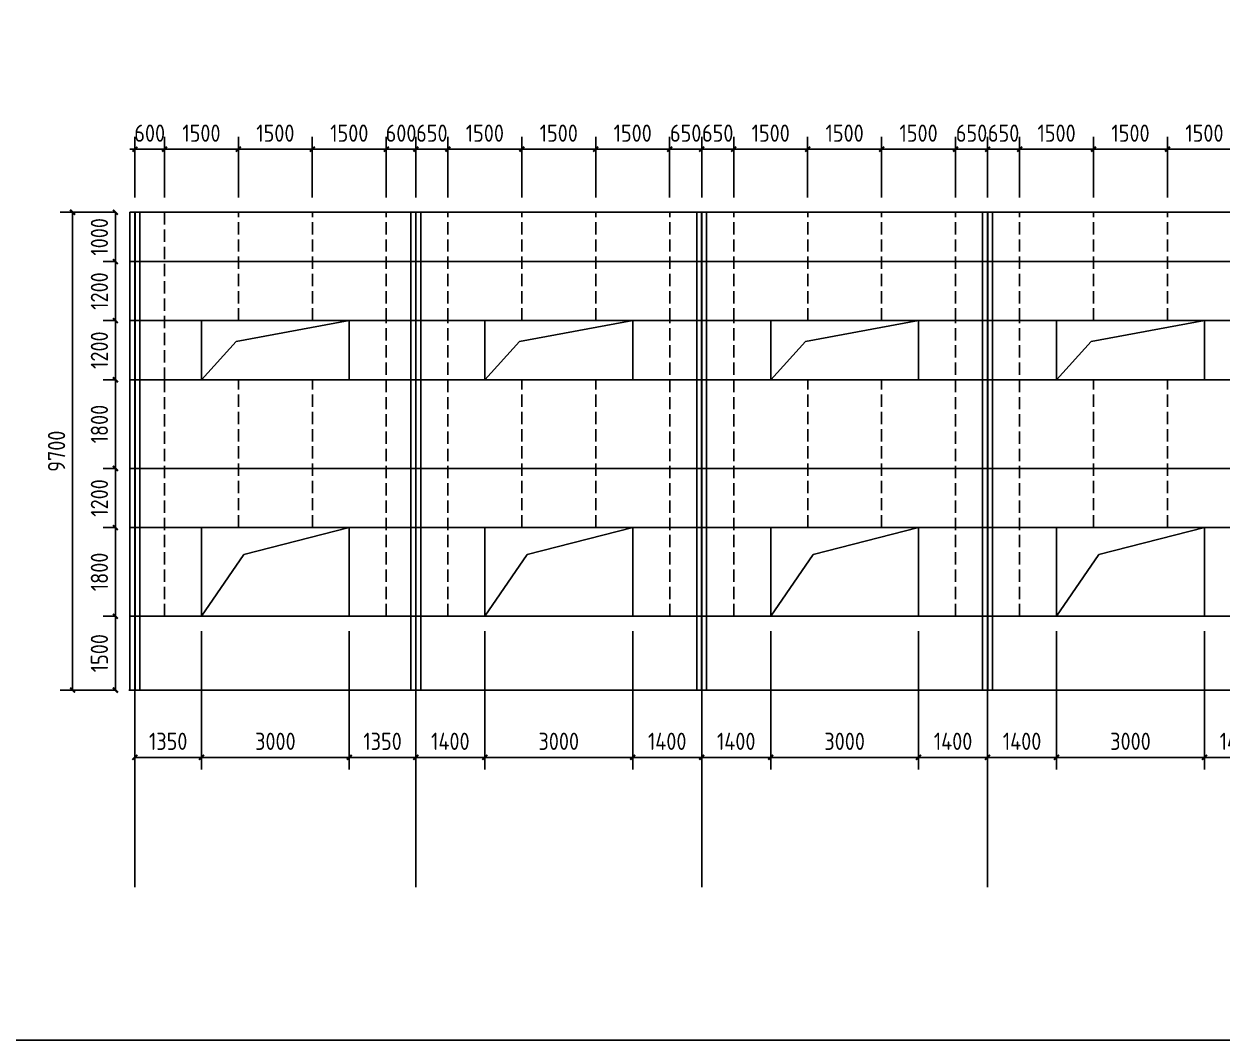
# Model space of a CAD drawing. Extents: x 102162 to 621267, y -39398 to 328893.
# Drawn here: x 483087 to 507395, y 118102 to 138726 of the extents above; entities that cross this region are included whole.
import ezdxf

# ---------------------------------------------------------------- set-up
doc = ezdxf.new("R2010")
doc.units = 0
doc.header["$LTSCALE"] = 1000
doc.header["$MEASUREMENT"] = 0
doc.linetypes.add('DASH', pattern=[0.35, 0.25, -0.1])
doc.layers.add('AXIS', color=3, linetype='Continuous')
doc.layers.add('DOTE', color=1, linetype='Continuous')
doc.styles.get("Standard").update_dxf_attribs({"font": 'gbenor.shx', "bigfont": 'gbcbig.shx'})
doc.dimstyles.get("Standard").update_dxf_attribs({"dimscale": 100, "dimtxt": 3.5, "dimasz": 1, "dimexe": 2.5, "dimexo": 3, "dimgap": 1.5, "dimtad": 1, "dimdec": 0, "dimzin": 0, "dimdsep": 46, "dimtxsty": 'Standard', "dimblk": 'ARCHTICK', "dimcen": 0.09, "dimadec": 0, "dimazin": 0, "dimtfac": 1, "dimtdec": 0, "dimtix": 1, "dimtmove": 2, "dimatfit": 3, "dimfxl": 1, "dimtolj": 1, "dimtzin": 0, "dimarcsym": 0})

# ---------------------------------------------------------------- blocks, each defined once
blk = doc.blocks.new('_ArchTick')
at = {"color": 0, "linetype": 'ByBlock', "const_width": 0.4}
blk.add_lwpolyline([(-0.5, -0.5), (0.5, 0.5)], dxfattribs=at)
blk = doc.blocks.new('*D5378')
at = {"color": 0, "lineweight": -2}
for p, q in [((484938, 126704), (484693, 126704)), ((484943, 125204), (484943, 126704)), ((484918, 125204), (484693, 125204))]:
    blk.add_line(p, q, dxfattribs=at)
at = {"layer": 'Defpoints', "color": 0}
for p in [(484943, 126704), (485238, 126704), (485218, 125204)]:
    blk.add_point(p, dxfattribs=at)
at = {"color": 0, "lineweight": -2, "xscale": 100, "yscale": 100, "zscale": 100}
for p, rotation in [((484943, 126704), 90), ((484943, 125204), 270)]:
    blk.add_blockref('_ArchTick', p, dxfattribs=dict(at, rotation=rotation))
at = {"color": 0, "insert": (484618, 125954), "char_height": 350, "attachment_point": 5, "rotation": 90}
blk.add_mtext('\\A1;1500', dxfattribs=at)
blk = doc.blocks.new('*D5379')
at = {"color": 0, "lineweight": -2}
for p, q in [((484938, 128504), (484693, 128504)), ((484943, 126704), (484943, 128504)), ((484938, 126704), (484693, 126704))]:
    blk.add_line(p, q, dxfattribs=at)
at = {"layer": 'Defpoints', "color": 0}
for p in [(484943, 128504), (485238, 128504), (485238, 126704)]:
    blk.add_point(p, dxfattribs=at)
at = {"color": 0, "lineweight": -2, "xscale": 100, "yscale": 100, "zscale": 100}
for p, rotation in [((484943, 128504), 90), ((484943, 126704), 270)]:
    blk.add_blockref('_ArchTick', p, dxfattribs=dict(at, rotation=rotation))
at = {"color": 0, "insert": (484618, 127604), "char_height": 350, "attachment_point": 5, "rotation": 90}
blk.add_mtext('\\A1;1800', dxfattribs=at)
blk = doc.blocks.new('*D5380')
at = {"color": 0, "lineweight": -2}
for p, q in [((484938, 129704), (484693, 129704)), ((484943, 128504), (484943, 129704)), ((484938, 128504), (484693, 128504))]:
    blk.add_line(p, q, dxfattribs=at)
at = {"layer": 'Defpoints', "color": 0}
for p in [(484943, 129704), (485238, 129704), (485238, 128504)]:
    blk.add_point(p, dxfattribs=at)
at = {"color": 0, "lineweight": -2, "xscale": 100, "yscale": 100, "zscale": 100}
for p, rotation in [((484943, 129704), 90), ((484943, 128504), 270)]:
    blk.add_blockref('_ArchTick', p, dxfattribs=dict(at, rotation=rotation))
at = {"color": 0, "insert": (484618, 129104), "char_height": 350, "attachment_point": 5, "rotation": 90}
blk.add_mtext('\\A1;1200', dxfattribs=at)
blk = doc.blocks.new('*D5381')
at = {"color": 0, "lineweight": -2}
for p, q in [((484938, 131504), (484693, 131504)), ((484943, 129704), (484943, 131504)), ((484938, 129704), (484693, 129704))]:
    blk.add_line(p, q, dxfattribs=at)
at = {"layer": 'Defpoints', "color": 0}
for p in [(484943, 131504), (485238, 131504), (485238, 129704)]:
    blk.add_point(p, dxfattribs=at)
at = {"color": 0, "lineweight": -2, "xscale": 100, "yscale": 100, "zscale": 100}
for p, rotation in [((484943, 131504), 90), ((484943, 129704), 270)]:
    blk.add_blockref('_ArchTick', p, dxfattribs=dict(at, rotation=rotation))
at = {"color": 0, "insert": (484618, 130604), "char_height": 350, "attachment_point": 5, "rotation": 90}
blk.add_mtext('\\A1;1800', dxfattribs=at)
blk = doc.blocks.new('*D5382')
at = {"color": 0, "lineweight": -2}
for p, q in [((484938, 132704), (484693, 132704)), ((484943, 131504), (484943, 132704)), ((484938, 131504), (484693, 131504))]:
    blk.add_line(p, q, dxfattribs=at)
at = {"layer": 'Defpoints', "color": 0}
for p in [(484943, 132704), (485238, 132704), (485238, 131504)]:
    blk.add_point(p, dxfattribs=at)
at = {"color": 0, "lineweight": -2, "xscale": 100, "yscale": 100, "zscale": 100}
for p, rotation in [((484943, 132704), 90), ((484943, 131504), 270)]:
    blk.add_blockref('_ArchTick', p, dxfattribs=dict(at, rotation=rotation))
at = {"color": 0, "insert": (484618, 132104), "char_height": 350, "attachment_point": 5, "rotation": 90}
blk.add_mtext('\\A1;1200', dxfattribs=at)
blk = doc.blocks.new('*D5383')
at = {"color": 0, "lineweight": -2}
for p, q in [((484938, 133904), (484693, 133904)), ((484943, 132704), (484943, 133904)), ((484938, 132704), (484693, 132704))]:
    blk.add_line(p, q, dxfattribs=at)
at = {"layer": 'Defpoints', "color": 0}
for p in [(484943, 133904), (485238, 133904), (485238, 132704)]:
    blk.add_point(p, dxfattribs=at)
at = {"color": 0, "lineweight": -2, "xscale": 100, "yscale": 100, "zscale": 100}
for p, rotation in [((484943, 133904), 90), ((484943, 132704), 270)]:
    blk.add_blockref('_ArchTick', p, dxfattribs=dict(at, rotation=rotation))
at = {"color": 0, "insert": (484618, 133304), "char_height": 350, "attachment_point": 5, "rotation": 90}
blk.add_mtext('\\A1;1200', dxfattribs=at)
blk = doc.blocks.new('*D5384')
at = {"color": 0, "lineweight": -2}
for p, q in [((484938, 134904), (484693, 134904)), ((484943, 133904), (484943, 134904)), ((484938, 133904), (484693, 133904))]:
    blk.add_line(p, q, dxfattribs=at)
at = {"layer": 'Defpoints', "color": 0}
for p in [(484943, 134904), (485238, 134904), (485238, 133904)]:
    blk.add_point(p, dxfattribs=at)
at = {"color": 0, "lineweight": -2, "xscale": 100, "yscale": 100, "zscale": 100}
for p, rotation in [((484943, 134904), 90), ((484943, 133904), 270)]:
    blk.add_blockref('_ArchTick', p, dxfattribs=dict(at, rotation=rotation))
at = {"color": 0, "insert": (484618, 134404), "char_height": 350, "attachment_point": 5, "rotation": 90}
blk.add_mtext('\\A1;1000', dxfattribs=at)
blk = doc.blocks.new('*D5385')
at = {"color": 0, "lineweight": -2}
for p, q in [((484938, 134904), (483824, 134904)), ((484074, 134904), (484074, 125204)), ((484938, 125204), (483824, 125204))]:
    blk.add_line(p, q, dxfattribs=at)
at = {"layer": 'Defpoints', "color": 0}
for p in [(485238, 134904), (484074, 125204), (485238, 125204)]:
    blk.add_point(p, dxfattribs=at)
at = {"color": 0, "lineweight": -2, "xscale": 100, "yscale": 100, "zscale": 100}
for p, rotation in [((484074, 134904), 90), ((484074, 125204), 270)]:
    blk.add_blockref('_ArchTick', p, dxfattribs=dict(at, rotation=rotation))
at = {"color": 0, "insert": (483749, 130054), "char_height": 350, "attachment_point": 5, "rotation": 90}
blk.add_mtext('\\A1;9700', dxfattribs=at)
blk = doc.blocks.new('*D5386')
at = {"color": 0, "lineweight": -2}
for p, q in [((486688, 126404), (486688, 123590)), ((485338, 124904), (485338, 123590)), ((485338, 123840), (486688, 123840))]:
    blk.add_line(p, q, dxfattribs=at)
at = {"layer": 'Defpoints', "color": 0}
for p in [(486688, 126704), (485338, 125204), (486688, 123840)]:
    blk.add_point(p, dxfattribs=at)
at = {"color": 0, "lineweight": -2, "xscale": 100, "yscale": 100, "zscale": 100, "rotation": 180}
blk.add_blockref('_ArchTick', (485338, 123840), dxfattribs=at)
at = {"color": 0, "lineweight": -2, "xscale": 100, "yscale": 100, "zscale": 100}
blk.add_blockref('_ArchTick', (486688, 123840), dxfattribs=at)
at = {"color": 0, "insert": (486013, 124165), "char_height": 350, "attachment_point": 5}
blk.add_mtext('\\A1;1350', dxfattribs=at)
blk = doc.blocks.new('*D5387')
at = {"color": 0, "lineweight": -2}
for p, q in [((486688, 126404), (486688, 123590)), ((489688, 126404), (489688, 123590)), ((486688, 123840), (489688, 123840))]:
    blk.add_line(p, q, dxfattribs=at)
at = {"layer": 'Defpoints', "color": 0}
for p in [(486688, 126704), (489688, 126704), (489688, 123840)]:
    blk.add_point(p, dxfattribs=at)
at = {"color": 0, "lineweight": -2, "xscale": 100, "yscale": 100, "zscale": 100, "rotation": 180}
blk.add_blockref('_ArchTick', (486688, 123840), dxfattribs=at)
at = {"color": 0, "lineweight": -2, "xscale": 100, "yscale": 100, "zscale": 100}
blk.add_blockref('_ArchTick', (489688, 123840), dxfattribs=at)
at = {"color": 0, "insert": (488188, 124165), "char_height": 350, "attachment_point": 5}
blk.add_mtext('\\A1;3000', dxfattribs=at)
blk = doc.blocks.new('*D5388')
at = {"color": 0, "lineweight": -2}
for p, q in [((489688, 126404), (489688, 123590)), ((491038, 124904), (491038, 123590)), ((489688, 123840), (491038, 123840))]:
    blk.add_line(p, q, dxfattribs=at)
at = {"layer": 'Defpoints', "color": 0}
for p in [(489688, 126704), (491038, 125204), (491038, 123840)]:
    blk.add_point(p, dxfattribs=at)
at = {"color": 0, "lineweight": -2, "xscale": 100, "yscale": 100, "zscale": 100, "rotation": 180}
blk.add_blockref('_ArchTick', (489688, 123840), dxfattribs=at)
at = {"color": 0, "lineweight": -2, "xscale": 100, "yscale": 100, "zscale": 100}
blk.add_blockref('_ArchTick', (491038, 123840), dxfattribs=at)
at = {"color": 0, "insert": (490363, 124165), "char_height": 350, "attachment_point": 5}
blk.add_mtext('\\A1;1350', dxfattribs=at)
blk = doc.blocks.new('*D5389')
at = {"color": 0, "lineweight": -2}
for p, q in [((492438, 126404), (492438, 123590)), ((491038, 124904), (491038, 123590)), ((491038, 123840), (492438, 123840))]:
    blk.add_line(p, q, dxfattribs=at)
at = {"layer": 'Defpoints', "color": 0}
for p in [(492438, 126704), (491038, 125204), (492438, 123840)]:
    blk.add_point(p, dxfattribs=at)
at = {"color": 0, "lineweight": -2, "xscale": 100, "yscale": 100, "zscale": 100, "rotation": 180}
blk.add_blockref('_ArchTick', (491038, 123840), dxfattribs=at)
at = {"color": 0, "lineweight": -2, "xscale": 100, "yscale": 100, "zscale": 100}
blk.add_blockref('_ArchTick', (492438, 123840), dxfattribs=at)
at = {"color": 0, "insert": (491738, 124165), "char_height": 350, "attachment_point": 5}
blk.add_mtext('\\A1;1400', dxfattribs=at)
blk = doc.blocks.new('*D5390')
at = {"color": 0, "lineweight": -2}
for p, q in [((492438, 126404), (492438, 123590)), ((495438, 126404), (495438, 123590)), ((492438, 123840), (495438, 123840))]:
    blk.add_line(p, q, dxfattribs=at)
at = {"layer": 'Defpoints', "color": 0}
for p in [(492438, 126704), (495438, 126704), (495438, 123840)]:
    blk.add_point(p, dxfattribs=at)
at = {"color": 0, "lineweight": -2, "xscale": 100, "yscale": 100, "zscale": 100, "rotation": 180}
blk.add_blockref('_ArchTick', (492438, 123840), dxfattribs=at)
at = {"color": 0, "lineweight": -2, "xscale": 100, "yscale": 100, "zscale": 100}
blk.add_blockref('_ArchTick', (495438, 123840), dxfattribs=at)
at = {"color": 0, "insert": (493938, 124165), "char_height": 350, "attachment_point": 5}
blk.add_mtext('\\A1;3000', dxfattribs=at)
blk = doc.blocks.new('*D5391')
at = {"color": 0, "lineweight": -2}
for p, q in [((495438, 126404), (495438, 123590)), ((496838, 124904), (496838, 123590)), ((495438, 123840), (496838, 123840))]:
    blk.add_line(p, q, dxfattribs=at)
at = {"layer": 'Defpoints', "color": 0}
for p in [(495438, 126704), (496838, 125204), (496838, 123840)]:
    blk.add_point(p, dxfattribs=at)
at = {"color": 0, "lineweight": -2, "xscale": 100, "yscale": 100, "zscale": 100, "rotation": 180}
blk.add_blockref('_ArchTick', (495438, 123840), dxfattribs=at)
at = {"color": 0, "lineweight": -2, "xscale": 100, "yscale": 100, "zscale": 100}
blk.add_blockref('_ArchTick', (496838, 123840), dxfattribs=at)
at = {"color": 0, "insert": (496138, 124165), "char_height": 350, "attachment_point": 5}
blk.add_mtext('\\A1;1400', dxfattribs=at)
blk = doc.blocks.new('*D5392')
at = {"color": 0, "lineweight": -2}
for p, q in [((498238, 126404), (498238, 123590)), ((496838, 124904), (496838, 123590)), ((496838, 123840), (498238, 123840))]:
    blk.add_line(p, q, dxfattribs=at)
at = {"layer": 'Defpoints', "color": 0}
for p in [(498238, 126704), (496838, 125204), (498238, 123840)]:
    blk.add_point(p, dxfattribs=at)
at = {"color": 0, "lineweight": -2, "xscale": 100, "yscale": 100, "zscale": 100, "rotation": 180}
blk.add_blockref('_ArchTick', (496838, 123840), dxfattribs=at)
at = {"color": 0, "lineweight": -2, "xscale": 100, "yscale": 100, "zscale": 100}
blk.add_blockref('_ArchTick', (498238, 123840), dxfattribs=at)
at = {"color": 0, "insert": (497538, 124165), "char_height": 350, "attachment_point": 5}
blk.add_mtext('\\A1;1400', dxfattribs=at)
blk = doc.blocks.new('*D5393')
at = {"color": 0, "lineweight": -2}
for p, q in [((498238, 126404), (498238, 123590)), ((501238, 126404), (501238, 123590)), ((498238, 123840), (501238, 123840))]:
    blk.add_line(p, q, dxfattribs=at)
at = {"layer": 'Defpoints', "color": 0}
for p in [(498238, 126704), (501238, 126704), (501238, 123840)]:
    blk.add_point(p, dxfattribs=at)
at = {"color": 0, "lineweight": -2, "xscale": 100, "yscale": 100, "zscale": 100, "rotation": 180}
blk.add_blockref('_ArchTick', (498238, 123840), dxfattribs=at)
at = {"color": 0, "lineweight": -2, "xscale": 100, "yscale": 100, "zscale": 100}
blk.add_blockref('_ArchTick', (501238, 123840), dxfattribs=at)
at = {"color": 0, "insert": (499738, 124165), "char_height": 350, "attachment_point": 5}
blk.add_mtext('\\A1;3000', dxfattribs=at)
blk = doc.blocks.new('*D5394')
at = {"color": 0, "lineweight": -2}
for p, q in [((501238, 126404), (501238, 123590)), ((502638, 124904), (502638, 123590)), ((501238, 123840), (502638, 123840))]:
    blk.add_line(p, q, dxfattribs=at)
at = {"layer": 'Defpoints', "color": 0}
for p in [(501238, 126704), (502638, 125204), (502638, 123840)]:
    blk.add_point(p, dxfattribs=at)
at = {"color": 0, "lineweight": -2, "xscale": 100, "yscale": 100, "zscale": 100, "rotation": 180}
blk.add_blockref('_ArchTick', (501238, 123840), dxfattribs=at)
at = {"color": 0, "lineweight": -2, "xscale": 100, "yscale": 100, "zscale": 100}
blk.add_blockref('_ArchTick', (502638, 123840), dxfattribs=at)
at = {"color": 0, "insert": (501938, 124165), "char_height": 350, "attachment_point": 5}
blk.add_mtext('\\A1;1400', dxfattribs=at)
blk = doc.blocks.new('*D5395')
at = {"color": 0, "lineweight": -2}
for p, q in [((504038, 126404), (504038, 123590)), ((502638, 124904), (502638, 123590)), ((502638, 123840), (504038, 123840))]:
    blk.add_line(p, q, dxfattribs=at)
at = {"layer": 'Defpoints', "color": 0}
for p in [(504038, 126704), (502638, 125204), (504038, 123840)]:
    blk.add_point(p, dxfattribs=at)
at = {"color": 0, "lineweight": -2, "xscale": 100, "yscale": 100, "zscale": 100, "rotation": 180}
blk.add_blockref('_ArchTick', (502638, 123840), dxfattribs=at)
at = {"color": 0, "lineweight": -2, "xscale": 100, "yscale": 100, "zscale": 100}
blk.add_blockref('_ArchTick', (504038, 123840), dxfattribs=at)
at = {"color": 0, "insert": (503338, 124165), "char_height": 350, "attachment_point": 5}
blk.add_mtext('\\A1;1400', dxfattribs=at)
blk = doc.blocks.new('*D5396')
at = {"color": 0, "lineweight": -2}
for p, q in [((504038, 126404), (504038, 123590)), ((507038, 126404), (507038, 123590)), ((504038, 123840), (507038, 123840))]:
    blk.add_line(p, q, dxfattribs=at)
at = {"layer": 'Defpoints', "color": 0}
for p in [(504038, 126704), (507038, 126704), (507038, 123840)]:
    blk.add_point(p, dxfattribs=at)
at = {"color": 0, "lineweight": -2, "xscale": 100, "yscale": 100, "zscale": 100, "rotation": 180}
blk.add_blockref('_ArchTick', (504038, 123840), dxfattribs=at)
at = {"color": 0, "lineweight": -2, "xscale": 100, "yscale": 100, "zscale": 100}
blk.add_blockref('_ArchTick', (507038, 123840), dxfattribs=at)
at = {"color": 0, "insert": (505538, 124165), "char_height": 350, "attachment_point": 5}
blk.add_mtext('\\A1;3000', dxfattribs=at)
blk = doc.blocks.new('*D5397')
at = {"color": 0, "lineweight": -2}
for p, q in [((507038, 126404), (507038, 123590)), ((508438, 124904), (508438, 123590)), ((507038, 123840), (508438, 123840))]:
    blk.add_line(p, q, dxfattribs=at)
at = {"layer": 'Defpoints', "color": 0}
for p in [(507038, 126704), (508438, 125204), (508438, 123840)]:
    blk.add_point(p, dxfattribs=at)
at = {"color": 0, "lineweight": -2, "xscale": 100, "yscale": 100, "zscale": 100, "rotation": 180}
blk.add_blockref('_ArchTick', (507038, 123840), dxfattribs=at)
at = {"color": 0, "lineweight": -2, "xscale": 100, "yscale": 100, "zscale": 100}
blk.add_blockref('_ArchTick', (508438, 123840), dxfattribs=at)
at = {"color": 0, "insert": (507738, 124165), "char_height": 350, "attachment_point": 5}
blk.add_mtext('\\A1;1400', dxfattribs=at)
blk = doc.blocks.new('*D5401')
at = {"color": 0, "lineweight": -2}
for p, q in [((485338, 135204), (485338, 136434)), ((485938, 135204), (485938, 136434)), ((485338, 136184), (485238, 136184)), ((485338, 136184), (485938, 136184)), ((485938, 136184), (486038, 136184))]:
    blk.add_line(p, q, dxfattribs=at)
at = {"layer": 'Defpoints', "color": 0}
for p in [(485938, 136184), (485338, 134904), (485938, 134904)]:
    blk.add_point(p, dxfattribs=at)
at = {"color": 0, "lineweight": -2, "xscale": 100, "yscale": 100, "zscale": 100}
blk.add_blockref('_ArchTick', (485338, 136184), dxfattribs=at)
at = {"color": 0, "lineweight": -2, "xscale": 100, "yscale": 100, "zscale": 100, "rotation": 180}
blk.add_blockref('_ArchTick', (485938, 136184), dxfattribs=at)
at = {"color": 0, "insert": (485638, 136509), "char_height": 350, "attachment_point": 5}
blk.add_mtext('\\A1;600', dxfattribs=at)
blk = doc.blocks.new('*D5402')
at = {"color": 0, "lineweight": -2}
for p, q in [((485938, 135204), (485938, 136434)), ((487438, 135204), (487438, 136434)), ((485938, 136184), (487438, 136184))]:
    blk.add_line(p, q, dxfattribs=at)
at = {"layer": 'Defpoints', "color": 0}
for p in [(487438, 136184), (485938, 134904), (487438, 134904)]:
    blk.add_point(p, dxfattribs=at)
at = {"color": 0, "lineweight": -2, "xscale": 100, "yscale": 100, "zscale": 100, "rotation": 180}
blk.add_blockref('_ArchTick', (485938, 136184), dxfattribs=at)
at = {"color": 0, "lineweight": -2, "xscale": 100, "yscale": 100, "zscale": 100}
blk.add_blockref('_ArchTick', (487438, 136184), dxfattribs=at)
at = {"color": 0, "insert": (486688, 136509), "char_height": 350, "attachment_point": 5}
blk.add_mtext('\\A1;1500', dxfattribs=at)
blk = doc.blocks.new('*D5403')
at = {"color": 0, "lineweight": -2}
for p, q in [((487438, 135204), (487438, 136434)), ((488938, 135204), (488938, 136434)), ((487438, 136184), (488938, 136184))]:
    blk.add_line(p, q, dxfattribs=at)
at = {"layer": 'Defpoints', "color": 0}
for p in [(488938, 136184), (487438, 134904), (488938, 134904)]:
    blk.add_point(p, dxfattribs=at)
at = {"color": 0, "lineweight": -2, "xscale": 100, "yscale": 100, "zscale": 100, "rotation": 180}
blk.add_blockref('_ArchTick', (487438, 136184), dxfattribs=at)
at = {"color": 0, "lineweight": -2, "xscale": 100, "yscale": 100, "zscale": 100}
blk.add_blockref('_ArchTick', (488938, 136184), dxfattribs=at)
at = {"color": 0, "insert": (488188, 136509), "char_height": 350, "attachment_point": 5}
blk.add_mtext('\\A1;1500', dxfattribs=at)
blk = doc.blocks.new('*D5404')
at = {"color": 0, "lineweight": -2}
for p, q in [((488938, 135204), (488938, 136434)), ((490438, 135204), (490438, 136434)), ((488938, 136184), (490438, 136184))]:
    blk.add_line(p, q, dxfattribs=at)
at = {"layer": 'Defpoints', "color": 0}
for p in [(490438, 136184), (488938, 134904), (490438, 134904)]:
    blk.add_point(p, dxfattribs=at)
at = {"color": 0, "lineweight": -2, "xscale": 100, "yscale": 100, "zscale": 100, "rotation": 180}
blk.add_blockref('_ArchTick', (488938, 136184), dxfattribs=at)
at = {"color": 0, "lineweight": -2, "xscale": 100, "yscale": 100, "zscale": 100}
blk.add_blockref('_ArchTick', (490438, 136184), dxfattribs=at)
at = {"color": 0, "insert": (489688, 136509), "char_height": 350, "attachment_point": 5}
blk.add_mtext('\\A1;1500', dxfattribs=at)
blk = doc.blocks.new('*D5405')
at = {"color": 0, "lineweight": -2}
for p, q in [((490438, 135204), (490438, 136434)), ((491038, 135204), (491038, 136434)), ((490438, 136184), (490338, 136184)), ((490438, 136184), (491038, 136184)), ((491038, 136184), (491138, 136184))]:
    blk.add_line(p, q, dxfattribs=at)
at = {"layer": 'Defpoints', "color": 0}
for p in [(491038, 136184), (490438, 134904), (491038, 134904)]:
    blk.add_point(p, dxfattribs=at)
at = {"color": 0, "lineweight": -2, "xscale": 100, "yscale": 100, "zscale": 100}
blk.add_blockref('_ArchTick', (490438, 136184), dxfattribs=at)
at = {"color": 0, "lineweight": -2, "xscale": 100, "yscale": 100, "zscale": 100, "rotation": 180}
blk.add_blockref('_ArchTick', (491038, 136184), dxfattribs=at)
at = {"color": 0, "insert": (490738, 136509), "char_height": 350, "attachment_point": 5}
blk.add_mtext('\\A1;600', dxfattribs=at)
blk = doc.blocks.new('*D5406')
at = {"color": 0, "lineweight": -2}
for p, q in [((491038, 135204), (491038, 136434)), ((491688, 135204), (491688, 136434)), ((491038, 136184), (490938, 136184)), ((491038, 136184), (491688, 136184)), ((491688, 136184), (491788, 136184))]:
    blk.add_line(p, q, dxfattribs=at)
at = {"layer": 'Defpoints', "color": 0}
for p in [(491688, 136184), (491038, 134904), (491688, 134904)]:
    blk.add_point(p, dxfattribs=at)
at = {"color": 0, "lineweight": -2, "xscale": 100, "yscale": 100, "zscale": 100}
blk.add_blockref('_ArchTick', (491038, 136184), dxfattribs=at)
at = {"color": 0, "lineweight": -2, "xscale": 100, "yscale": 100, "zscale": 100, "rotation": 180}
blk.add_blockref('_ArchTick', (491688, 136184), dxfattribs=at)
at = {"color": 0, "insert": (491363, 136509), "char_height": 350, "attachment_point": 5}
blk.add_mtext('\\A1;650', dxfattribs=at)
blk = doc.blocks.new('*D5407')
at = {"color": 0, "lineweight": -2}
for p, q in [((491688, 135204), (491688, 136434)), ((493188, 135204), (493188, 136434)), ((491688, 136184), (493188, 136184))]:
    blk.add_line(p, q, dxfattribs=at)
at = {"layer": 'Defpoints', "color": 0}
for p in [(493188, 136184), (491688, 134904), (493188, 134904)]:
    blk.add_point(p, dxfattribs=at)
at = {"color": 0, "lineweight": -2, "xscale": 100, "yscale": 100, "zscale": 100, "rotation": 180}
blk.add_blockref('_ArchTick', (491688, 136184), dxfattribs=at)
at = {"color": 0, "lineweight": -2, "xscale": 100, "yscale": 100, "zscale": 100}
blk.add_blockref('_ArchTick', (493188, 136184), dxfattribs=at)
at = {"color": 0, "insert": (492438, 136509), "char_height": 350, "attachment_point": 5}
blk.add_mtext('\\A1;1500', dxfattribs=at)
blk = doc.blocks.new('*D5408')
at = {"color": 0, "lineweight": -2}
for p, q in [((493188, 135204), (493188, 136434)), ((494688, 135204), (494688, 136434)), ((493188, 136184), (494688, 136184))]:
    blk.add_line(p, q, dxfattribs=at)
at = {"layer": 'Defpoints', "color": 0}
for p in [(494688, 136184), (493188, 134904), (494688, 134904)]:
    blk.add_point(p, dxfattribs=at)
at = {"color": 0, "lineweight": -2, "xscale": 100, "yscale": 100, "zscale": 100, "rotation": 180}
blk.add_blockref('_ArchTick', (493188, 136184), dxfattribs=at)
at = {"color": 0, "lineweight": -2, "xscale": 100, "yscale": 100, "zscale": 100}
blk.add_blockref('_ArchTick', (494688, 136184), dxfattribs=at)
at = {"color": 0, "insert": (493938, 136509), "char_height": 350, "attachment_point": 5}
blk.add_mtext('\\A1;1500', dxfattribs=at)
blk = doc.blocks.new('*D5409')
at = {"color": 0, "lineweight": -2}
for p, q in [((494688, 135204), (494688, 136434)), ((496188, 135204), (496188, 136434)), ((494688, 136184), (496188, 136184))]:
    blk.add_line(p, q, dxfattribs=at)
at = {"layer": 'Defpoints', "color": 0}
for p in [(496188, 136184), (494688, 134904), (496188, 134904)]:
    blk.add_point(p, dxfattribs=at)
at = {"color": 0, "lineweight": -2, "xscale": 100, "yscale": 100, "zscale": 100, "rotation": 180}
blk.add_blockref('_ArchTick', (494688, 136184), dxfattribs=at)
at = {"color": 0, "lineweight": -2, "xscale": 100, "yscale": 100, "zscale": 100}
blk.add_blockref('_ArchTick', (496188, 136184), dxfattribs=at)
at = {"color": 0, "insert": (495438, 136509), "char_height": 350, "attachment_point": 5}
blk.add_mtext('\\A1;1500', dxfattribs=at)
blk = doc.blocks.new('*D5410')
at = {"color": 0, "lineweight": -2}
for p, q in [((496188, 135204), (496188, 136434)), ((496838, 135204), (496838, 136434)), ((496188, 136184), (496088, 136184)), ((496188, 136184), (496838, 136184)), ((496838, 136184), (496938, 136184))]:
    blk.add_line(p, q, dxfattribs=at)
at = {"layer": 'Defpoints', "color": 0}
for p in [(496838, 136184), (496188, 134904), (496838, 134904)]:
    blk.add_point(p, dxfattribs=at)
at = {"color": 0, "lineweight": -2, "xscale": 100, "yscale": 100, "zscale": 100}
blk.add_blockref('_ArchTick', (496188, 136184), dxfattribs=at)
at = {"color": 0, "lineweight": -2, "xscale": 100, "yscale": 100, "zscale": 100, "rotation": 180}
blk.add_blockref('_ArchTick', (496838, 136184), dxfattribs=at)
at = {"color": 0, "insert": (496513, 136509), "char_height": 350, "attachment_point": 5}
blk.add_mtext('\\A1;650', dxfattribs=at)
blk = doc.blocks.new('*D5411')
at = {"color": 0, "lineweight": -2}
for p, q in [((496838, 135204), (496838, 136434)), ((497488, 135204), (497488, 136434)), ((496838, 136184), (496738, 136184)), ((496838, 136184), (497488, 136184)), ((497488, 136184), (497588, 136184))]:
    blk.add_line(p, q, dxfattribs=at)
at = {"layer": 'Defpoints', "color": 0}
for p in [(497488, 136184), (496838, 134904), (497488, 134904)]:
    blk.add_point(p, dxfattribs=at)
at = {"color": 0, "lineweight": -2, "xscale": 100, "yscale": 100, "zscale": 100}
blk.add_blockref('_ArchTick', (496838, 136184), dxfattribs=at)
at = {"color": 0, "lineweight": -2, "xscale": 100, "yscale": 100, "zscale": 100, "rotation": 180}
blk.add_blockref('_ArchTick', (497488, 136184), dxfattribs=at)
at = {"color": 0, "insert": (497163, 136509), "char_height": 350, "attachment_point": 5}
blk.add_mtext('\\A1;650', dxfattribs=at)
blk = doc.blocks.new('*D5412')
at = {"color": 0, "lineweight": -2}
for p, q in [((497488, 135204), (497488, 136434)), ((498988, 135204), (498988, 136434)), ((497488, 136184), (498988, 136184))]:
    blk.add_line(p, q, dxfattribs=at)
at = {"layer": 'Defpoints', "color": 0}
for p in [(498988, 136184), (497488, 134904), (498988, 134904)]:
    blk.add_point(p, dxfattribs=at)
at = {"color": 0, "lineweight": -2, "xscale": 100, "yscale": 100, "zscale": 100, "rotation": 180}
blk.add_blockref('_ArchTick', (497488, 136184), dxfattribs=at)
at = {"color": 0, "lineweight": -2, "xscale": 100, "yscale": 100, "zscale": 100}
blk.add_blockref('_ArchTick', (498988, 136184), dxfattribs=at)
at = {"color": 0, "insert": (498238, 136509), "char_height": 350, "attachment_point": 5}
blk.add_mtext('\\A1;1500', dxfattribs=at)
blk = doc.blocks.new('*D5413')
at = {"color": 0, "lineweight": -2}
for p, q in [((498988, 135204), (498988, 136434)), ((500488, 135204), (500488, 136434)), ((498988, 136184), (500488, 136184))]:
    blk.add_line(p, q, dxfattribs=at)
at = {"layer": 'Defpoints', "color": 0}
for p in [(500488, 136184), (498988, 134904), (500488, 134904)]:
    blk.add_point(p, dxfattribs=at)
at = {"color": 0, "lineweight": -2, "xscale": 100, "yscale": 100, "zscale": 100, "rotation": 180}
blk.add_blockref('_ArchTick', (498988, 136184), dxfattribs=at)
at = {"color": 0, "lineweight": -2, "xscale": 100, "yscale": 100, "zscale": 100}
blk.add_blockref('_ArchTick', (500488, 136184), dxfattribs=at)
at = {"color": 0, "insert": (499738, 136509), "char_height": 350, "attachment_point": 5}
blk.add_mtext('\\A1;1500', dxfattribs=at)
blk = doc.blocks.new('*D5414')
at = {"color": 0, "lineweight": -2}
for p, q in [((500488, 135204), (500488, 136434)), ((501988, 135204), (501988, 136434)), ((500488, 136184), (501988, 136184))]:
    blk.add_line(p, q, dxfattribs=at)
at = {"layer": 'Defpoints', "color": 0}
for p in [(501988, 136184), (500488, 134904), (501988, 134904)]:
    blk.add_point(p, dxfattribs=at)
at = {"color": 0, "lineweight": -2, "xscale": 100, "yscale": 100, "zscale": 100, "rotation": 180}
blk.add_blockref('_ArchTick', (500488, 136184), dxfattribs=at)
at = {"color": 0, "lineweight": -2, "xscale": 100, "yscale": 100, "zscale": 100}
blk.add_blockref('_ArchTick', (501988, 136184), dxfattribs=at)
at = {"color": 0, "insert": (501238, 136509), "char_height": 350, "attachment_point": 5}
blk.add_mtext('\\A1;1500', dxfattribs=at)
blk = doc.blocks.new('*D5415')
at = {"color": 0, "lineweight": -2}
for p, q in [((501988, 135204), (501988, 136434)), ((502638, 135204), (502638, 136434)), ((501988, 136184), (501888, 136184)), ((501988, 136184), (502638, 136184)), ((502638, 136184), (502738, 136184))]:
    blk.add_line(p, q, dxfattribs=at)
at = {"layer": 'Defpoints', "color": 0}
for p in [(502638, 136184), (501988, 134904), (502638, 134904)]:
    blk.add_point(p, dxfattribs=at)
at = {"color": 0, "lineweight": -2, "xscale": 100, "yscale": 100, "zscale": 100}
blk.add_blockref('_ArchTick', (501988, 136184), dxfattribs=at)
at = {"color": 0, "lineweight": -2, "xscale": 100, "yscale": 100, "zscale": 100, "rotation": 180}
blk.add_blockref('_ArchTick', (502638, 136184), dxfattribs=at)
at = {"color": 0, "insert": (502313, 136509), "char_height": 350, "attachment_point": 5}
blk.add_mtext('\\A1;650', dxfattribs=at)
blk = doc.blocks.new('*D5416')
at = {"color": 0, "lineweight": -2}
for p, q in [((502638, 135204), (502638, 136434)), ((503288, 135204), (503288, 136434)), ((502638, 136184), (502538, 136184)), ((502638, 136184), (503288, 136184)), ((503288, 136184), (503388, 136184))]:
    blk.add_line(p, q, dxfattribs=at)
at = {"layer": 'Defpoints', "color": 0}
for p in [(503288, 136184), (502638, 134904), (503288, 134904)]:
    blk.add_point(p, dxfattribs=at)
at = {"color": 0, "lineweight": -2, "xscale": 100, "yscale": 100, "zscale": 100}
blk.add_blockref('_ArchTick', (502638, 136184), dxfattribs=at)
at = {"color": 0, "lineweight": -2, "xscale": 100, "yscale": 100, "zscale": 100, "rotation": 180}
blk.add_blockref('_ArchTick', (503288, 136184), dxfattribs=at)
at = {"color": 0, "insert": (502963, 136509), "char_height": 350, "attachment_point": 5}
blk.add_mtext('\\A1;650', dxfattribs=at)
blk = doc.blocks.new('*D5417')
at = {"color": 0, "lineweight": -2}
for p, q in [((503288, 135204), (503288, 136434)), ((504788, 135204), (504788, 136434)), ((503288, 136184), (504788, 136184))]:
    blk.add_line(p, q, dxfattribs=at)
at = {"layer": 'Defpoints', "color": 0}
for p in [(504788, 136184), (503288, 134904), (504788, 134904)]:
    blk.add_point(p, dxfattribs=at)
at = {"color": 0, "lineweight": -2, "xscale": 100, "yscale": 100, "zscale": 100, "rotation": 180}
blk.add_blockref('_ArchTick', (503288, 136184), dxfattribs=at)
at = {"color": 0, "lineweight": -2, "xscale": 100, "yscale": 100, "zscale": 100}
blk.add_blockref('_ArchTick', (504788, 136184), dxfattribs=at)
at = {"color": 0, "insert": (504038, 136509), "char_height": 350, "attachment_point": 5}
blk.add_mtext('\\A1;1500', dxfattribs=at)
blk = doc.blocks.new('*D5418')
at = {"color": 0, "lineweight": -2}
for p, q in [((504788, 135204), (504788, 136434)), ((506288, 135204), (506288, 136434)), ((504788, 136184), (506288, 136184))]:
    blk.add_line(p, q, dxfattribs=at)
at = {"layer": 'Defpoints', "color": 0}
for p in [(506288, 136184), (504788, 134904), (506288, 134904)]:
    blk.add_point(p, dxfattribs=at)
at = {"color": 0, "lineweight": -2, "xscale": 100, "yscale": 100, "zscale": 100, "rotation": 180}
blk.add_blockref('_ArchTick', (504788, 136184), dxfattribs=at)
at = {"color": 0, "lineweight": -2, "xscale": 100, "yscale": 100, "zscale": 100}
blk.add_blockref('_ArchTick', (506288, 136184), dxfattribs=at)
at = {"color": 0, "insert": (505538, 136509), "char_height": 350, "attachment_point": 5}
blk.add_mtext('\\A1;1500', dxfattribs=at)
blk = doc.blocks.new('*D5419')
at = {"color": 0, "lineweight": -2}
for p, q in [((506288, 135204), (506288, 136434)), ((507788, 135204), (507788, 136434)), ((506288, 136184), (507788, 136184))]:
    blk.add_line(p, q, dxfattribs=at)
at = {"layer": 'Defpoints', "color": 0}
for p in [(507788, 136184), (506288, 134904), (507788, 134904)]:
    blk.add_point(p, dxfattribs=at)
at = {"color": 0, "lineweight": -2, "xscale": 100, "yscale": 100, "zscale": 100, "rotation": 180}
blk.add_blockref('_ArchTick', (506288, 136184), dxfattribs=at)
at = {"color": 0, "lineweight": -2, "xscale": 100, "yscale": 100, "zscale": 100}
blk.add_blockref('_ArchTick', (507788, 136184), dxfattribs=at)
at = {"color": 0, "insert": (507038, 136509), "char_height": 350, "attachment_point": 5}
blk.add_mtext('\\A1;1500', dxfattribs=at)

msp = doc.modelspace()

# ---------------------------------------------------------------- linework, layer by layer
for p, q in [((485238.3, 134903.7), (520038.3, 134903.7)), ((485238.3, 133903.7), (520038.3, 133903.7)), ((485238.3, 132703.7), (520038.3, 132703.7)), ((486688.3, 132703.7), (486688.3, 131503.7)), ((487392.6, 132282.2), (489688.3, 132703.7)), ((489688.3, 132703.7), (489688.3, 131503.7)), ((492438.3, 132703.7), (492438.3, 131503.7)), ((493142.6, 132282.2), (495438.3, 132703.7)), ((495438.3, 132703.7), (495438.3, 131503.7)), ((498238.3, 132703.7), (498238.3, 131503.7)), ((498942.6, 132282.2), (501238.3, 132703.7)), ((501238.3, 132703.7), (501238.3, 131503.7)), ((504038.3, 132703.7), (504038.3, 131503.7)), ((504742.6, 132282.2), (507038.3, 132703.7)), ((507038.3, 132703.7), (507038.3, 131503.7)), ((486688.3, 131503.7), (487392.6, 132282.2)), ((492438.3, 131503.7), (493142.6, 132282.2)), ((498238.3, 131503.7), (498942.6, 132282.2)), ((504038.3, 131503.7), (504742.6, 132282.2)), ((485238.3, 131503.7), (520038.3, 131503.7)), ((485238.3, 129703.7), (508441.3, 129703.7)), ((485238.3, 128503.7), (509198.3, 128503.7)), ((487548.7, 127956.3), (489688.3, 128503.7)), ((489688.3, 128503.7), (489688.3, 126703.7)), ((492438.3, 128503.7), (492438.3, 126703.7)), ((493298.7, 127956.3), (495438.3, 128503.7)), ((495438.3, 128503.7), (495438.3, 126703.7)), ((498238.3, 128503.7), (498238.3, 126703.7)), ((499098.7, 127956.3), (501238.3, 128503.7)), ((501238.3, 128503.7), (501238.3, 126703.7)), ((504038.3, 128503.7), (504038.3, 126703.7)), ((504898.7, 127956.3), (507038.3, 128503.7)), ((507038.3, 128503.7), (507038.3, 126703.7)), ((486688.3, 126703.7), (487548.7, 127956.3)), ((492438.3, 126703.7), (493298.7, 127956.3)), ((498238.3, 126703.7), (499098.7, 127956.3)), ((504038.3, 126703.7), (504898.7, 127956.3)), ((485238.3, 126703.7), (509198.3, 126703.7)), ((485218.3, 125203.7), (520058.3, 125203.7))]:
    msp.add_line(p, q)
at = {"color": 6}
for p, q in [((486688.3, 131503.7), (486688.3, 132703.7)), ((489688.3, 132703.7), (489688.3, 131503.7)), ((492438.3, 131503.7), (492438.3, 132703.7)), ((495438.3, 132703.7), (495438.3, 131503.7)), ((498238.3, 131503.7), (498238.3, 132703.7)), ((501238.3, 132703.7), (501238.3, 131503.7)), ((504038.3, 131503.7), (504038.3, 132703.7)), ((507038.3, 132703.7), (507038.3, 131503.7)), ((486688.3, 128503.7), (486688.3, 126703.7)), ((486688.3, 128503.7), (489688.3, 128503.7)), ((489688.3, 128503.7), (489688.3, 126703.7)), ((492438.3, 128503.7), (492438.3, 126703.7)), ((492438.3, 128503.7), (495438.3, 128503.7)), ((495438.3, 128503.7), (495438.3, 126703.7)), ((498238.3, 128503.7), (498238.3, 126703.7)), ((498238.3, 128503.7), (501238.3, 128503.7)), ((501238.3, 128503.7), (501238.3, 126703.7)), ((504038.3, 128503.7), (504038.3, 126703.7)), ((504038.3, 128503.7), (507038.3, 128503.7)), ((507038.3, 128503.7), (507038.3, 126703.7))]:
    msp.add_line(p, q, dxfattribs=at)
msp.add_lwpolyline([(473411.7, 160101.7), (532811.7, 160101.7), (532811.7, 118101.7), (473411.7, 118101.7)], close=True)
at = {"layer": 'AXIS'}
for p, q in [((485338.3, 125203.7), (485338.3, 121203.7)), ((491038.3, 125203.7), (491038.3, 121203.7)), ((496838.3, 125203.7), (496838.3, 121203.7)), ((502638.3, 125203.7), (502638.3, 121203.7))]:
    msp.add_line(p, q, dxfattribs=at)
at = {"layer": 'DOTE', "color": 0}
for p, q in [((485238.3, 125203.7), (485238.3, 134903.7)), ((485335.3, 125203.7), (485335.3, 134903.7)), ((485341.3, 125203.7), (485341.3, 134903.7)), ((485438.3, 125203.7), (485438.3, 134903.7)), ((490938.3, 125203.7), (490938.3, 134903.7)), ((491035.3, 125203.7), (491035.3, 134903.7)), ((491041.3, 125203.7), (491041.3, 134903.7)), ((491138.3, 125203.7), (491138.3, 134903.7)), ((496738.3, 125203.7), (496738.3, 134903.7)), ((496835.3, 125203.7), (496835.3, 134903.7)), ((496841.3, 125203.7), (496841.3, 134903.7)), ((496938.3, 125203.7), (496938.3, 134903.7)), ((502538.3, 125203.7), (502538.3, 134903.7)), ((502635.3, 125203.7), (502635.3, 134903.7)), ((502641.3, 125203.7), (502641.3, 134903.7)), ((502738.3, 125203.7), (502738.3, 134903.7))]:
    msp.add_line(p, q, dxfattribs=at)
at = {"layer": 'DOTE'}
for p, q in [((485338.3, 125153.7), (485338.3, 134903.7)), ((491038.3, 125153.7), (491038.3, 134903.7)), ((491038.3, 125153.7), (491038.3, 134903.7)), ((496838.3, 125153.7), (496838.3, 134903.7)), ((496838.3, 125153.7), (496838.3, 134903.7)), ((502638.3, 125153.7), (502638.3, 134903.7)), ((502638.3, 125153.7), (502638.3, 134903.7))]:
    msp.add_line(p, q, dxfattribs=at)
at = {"layer": 'DOTE', "color": 4, "linetype": 'DASH'}
for p, q in [((485938.3, 131503.7), (485938.3, 134903.7)), ((487438.3, 132703.7), (487438.3, 134903.7)), ((488938.3, 132703.7), (488938.3, 134903.7)), ((490438.3, 132703.7), (490438.3, 134903.7)), ((491688.3, 132703.7), (491688.3, 134903.7)), ((493188.3, 132703.7), (493188.3, 134903.7)), ((494688.3, 132703.7), (494688.3, 134903.7)), ((496188.3, 132703.7), (496188.3, 134903.7)), ((497488.3, 132703.7), (497488.3, 134903.7)), ((498988.3, 132703.7), (498988.3, 134903.7)), ((500488.3, 132703.7), (500488.3, 134903.7)), ((501988.3, 132703.7), (501988.3, 134903.7)), ((503288.3, 132703.7), (503288.3, 134903.7)), ((504788.3, 132703.7), (504788.3, 134903.7)), ((506288.3, 132703.7), (506288.3, 134903.7)), ((506288.3, 132703.7), (506288.3, 134903.7)), ((490438.3, 126703.7), (490438.3, 132703.7)), ((491688.3, 126703.7), (491688.3, 132703.7)), ((496188.3, 126703.7), (496188.3, 132703.7)), ((497488.3, 126703.7), (497488.3, 132703.7)), ((501988.3, 126703.7), (501988.3, 132703.7)), ((503288.3, 126703.7), (503288.3, 132703.7)), ((485938.3, 126703.7), (485938.3, 131503.7)), ((487438.3, 128503.7), (487438.3, 131503.7)), ((488938.3, 128503.7), (488938.3, 131503.7)), ((493188.3, 128503.7), (493188.3, 131503.7)), ((494688.3, 128503.7), (494688.3, 131503.7)), ((498988.3, 128503.7), (498988.3, 131503.7)), ((500488.3, 128503.7), (500488.3, 131503.7)), ((504788.3, 128503.7), (504788.3, 131503.7)), ((506288.3, 128503.7), (506288.3, 131503.7))]:
    msp.add_line(p, q, dxfattribs=at)

# ---------------------------------------------------------------- dimensions: what is measured, and where the dimension line sits
for base, p1, p2, picture, middle in [((485938.3, 136183.9), (485338.3, 134903.7), (485938.3, 134903.7), '*D5401', (485638.3, 136508.9)), ((487438.3, 136183.9), (485938.3, 134903.7), (487438.3, 134903.7), '*D5402', (486688.3, 136508.9)), ((488938.3, 136183.9), (487438.3, 134903.7), (488938.3, 134903.7), '*D5403', (488188.3, 136508.9)), ((490438.3, 136183.9), (488938.3, 134903.7), (490438.3, 134903.7), '*D5404', (489688.3, 136508.9)), ((491038.3, 136183.9), (490438.3, 134903.7), (491038.3, 134903.7), '*D5405', (490738.3, 136508.9)), ((491688.3, 136183.9), (491038.3, 134903.7), (491688.3, 134903.7), '*D5406', (491363.3, 136508.9)), ((493188.3, 136183.9), (491688.3, 134903.7), (493188.3, 134903.7), '*D5407', (492438.3, 136508.9)), ((494688.3, 136183.9), (493188.3, 134903.7), (494688.3, 134903.7), '*D5408', (493938.3, 136508.9)), ((496188.3, 136183.9), (494688.3, 134903.7), (496188.3, 134903.7), '*D5409', (495438.3, 136508.9)), ((496838.3, 136183.9), (496188.3, 134903.7), (496838.3, 134903.7), '*D5410', (496513.3, 136508.9)), ((497488.3, 136183.9), (496838.3, 134903.7), (497488.3, 134903.7), '*D5411', (497163.3, 136508.9)), ((498988.3, 136183.9), (497488.3, 134903.7), (498988.3, 134903.7), '*D5412', (498238.3, 136508.9)), ((500488.3, 136183.9), (498988.3, 134903.7), (500488.3, 134903.7), '*D5413', (499738.3, 136508.9)), ((501988.3, 136183.9), (500488.3, 134903.7), (501988.3, 134903.7), '*D5414', (501238.3, 136508.9)), ((502638.3, 136183.9), (501988.3, 134903.7), (502638.3, 134903.7), '*D5415', (502313.3, 136508.9)), ((503288.3, 136183.9), (502638.3, 134903.7), (503288.3, 134903.7), '*D5416', (502963.3, 136508.9)), ((504788.3, 136183.9), (503288.3, 134903.7), (504788.3, 134903.7), '*D5417', (504038.3, 136508.9)), ((506288.3, 136183.9), (504788.3, 134903.7), (506288.3, 134903.7), '*D5418', (505538.3, 136508.9)), ((507788.3, 136183.9), (506288.3, 134903.7), (507788.3, 134903.7), '*D5419', (507038.3, 136508.9)), ((486688.3, 123839.7), (485338.3, 125203.7), (486688.3, 126703.7), '*D5386', (486013.3, 124164.7)), ((489688.3, 123839.7), (486688.3, 126703.7), (489688.3, 126703.7), '*D5387', (488188.3, 124164.7)), ((491038.3, 123839.7), (489688.3, 126703.7), (491038.3, 125203.7), '*D5388', (490363.3, 124164.7)), ((492438.3, 123839.7), (491038.3, 125203.7), (492438.3, 126703.7), '*D5389', (491738.3, 124164.7)), ((495438.3, 123839.7), (492438.3, 126703.7), (495438.3, 126703.7), '*D5390', (493938.3, 124164.7)), ((496838.3, 123839.7), (495438.3, 126703.7), (496838.3, 125203.7), '*D5391', (496138.3, 124164.7)), ((498238.3, 123839.7), (496838.3, 125203.7), (498238.3, 126703.7), '*D5392', (497538.3, 124164.7)), ((501238.3, 123839.7), (498238.3, 126703.7), (501238.3, 126703.7), '*D5393', (499738.3, 124164.7)), ((502638.3, 123839.7), (501238.3, 126703.7), (502638.3, 125203.7), '*D5394', (501938.3, 124164.7)), ((504038.3, 123839.7), (502638.3, 125203.7), (504038.3, 126703.7), '*D5395', (503338.3, 124164.7)), ((507038.3, 123839.7), (504038.3, 126703.7), (507038.3, 126703.7), '*D5396', (505538.3, 124164.7)), ((508438.3, 123839.7), (507038.3, 126703.7), (508438.3, 125203.7), '*D5397', (507738.3, 124164.7))]:
    dim = msp.add_linear_dim(base=base, p1=p1, p2=p2, dimstyle='Standard')
    dim.commit()
    dim.dimension.update_dxf_attribs({"geometry": picture, "text_midpoint": middle})
dim = msp.add_aligned_dim(p1=(485238.3, 134903.7), p2=(485238.3, 125203.7), distance=-1164.1, dimstyle='Standard')
dim.commit()
dim.dimension.update_dxf_attribs({"geometry": '*D5385', "text_midpoint": (483749.1, 130053.7)})
for base, p1, p2, picture, middle in [((484943.4, 134903.7), (485238.3, 133903.7), (485238.3, 134903.7), '*D5384', (484618.4, 134403.7)), ((484943.4, 133903.7), (485238.3, 132703.7), (485238.3, 133903.7), '*D5383', (484618.4, 133303.7)), ((484943.4, 132703.7), (485238.3, 131503.7), (485238.3, 132703.7), '*D5382', (484618.4, 132103.7)), ((484943.4, 131503.7), (485238.3, 129703.7), (485238.3, 131503.7), '*D5381', (484618.4, 130603.7)), ((484943.4, 129703.7), (485238.3, 128503.7), (485238.3, 129703.7), '*D5380', (484618.4, 129103.7)), ((484943.4, 128503.7), (485238.3, 126703.7), (485238.3, 128503.7), '*D5379', (484618.4, 127603.7)), ((484943.4, 126703.7), (485218.3, 125203.7), (485238.3, 126703.7), '*D5378', (484618.4, 125953.7))]:
    dim = msp.add_linear_dim(base=base, p1=p1, p2=p2, angle=90, dimstyle='Standard')
    dim.commit()
    dim.dimension.update_dxf_attribs({"geometry": picture, "text_midpoint": middle})

doc.saveas('drawing.dxf')
